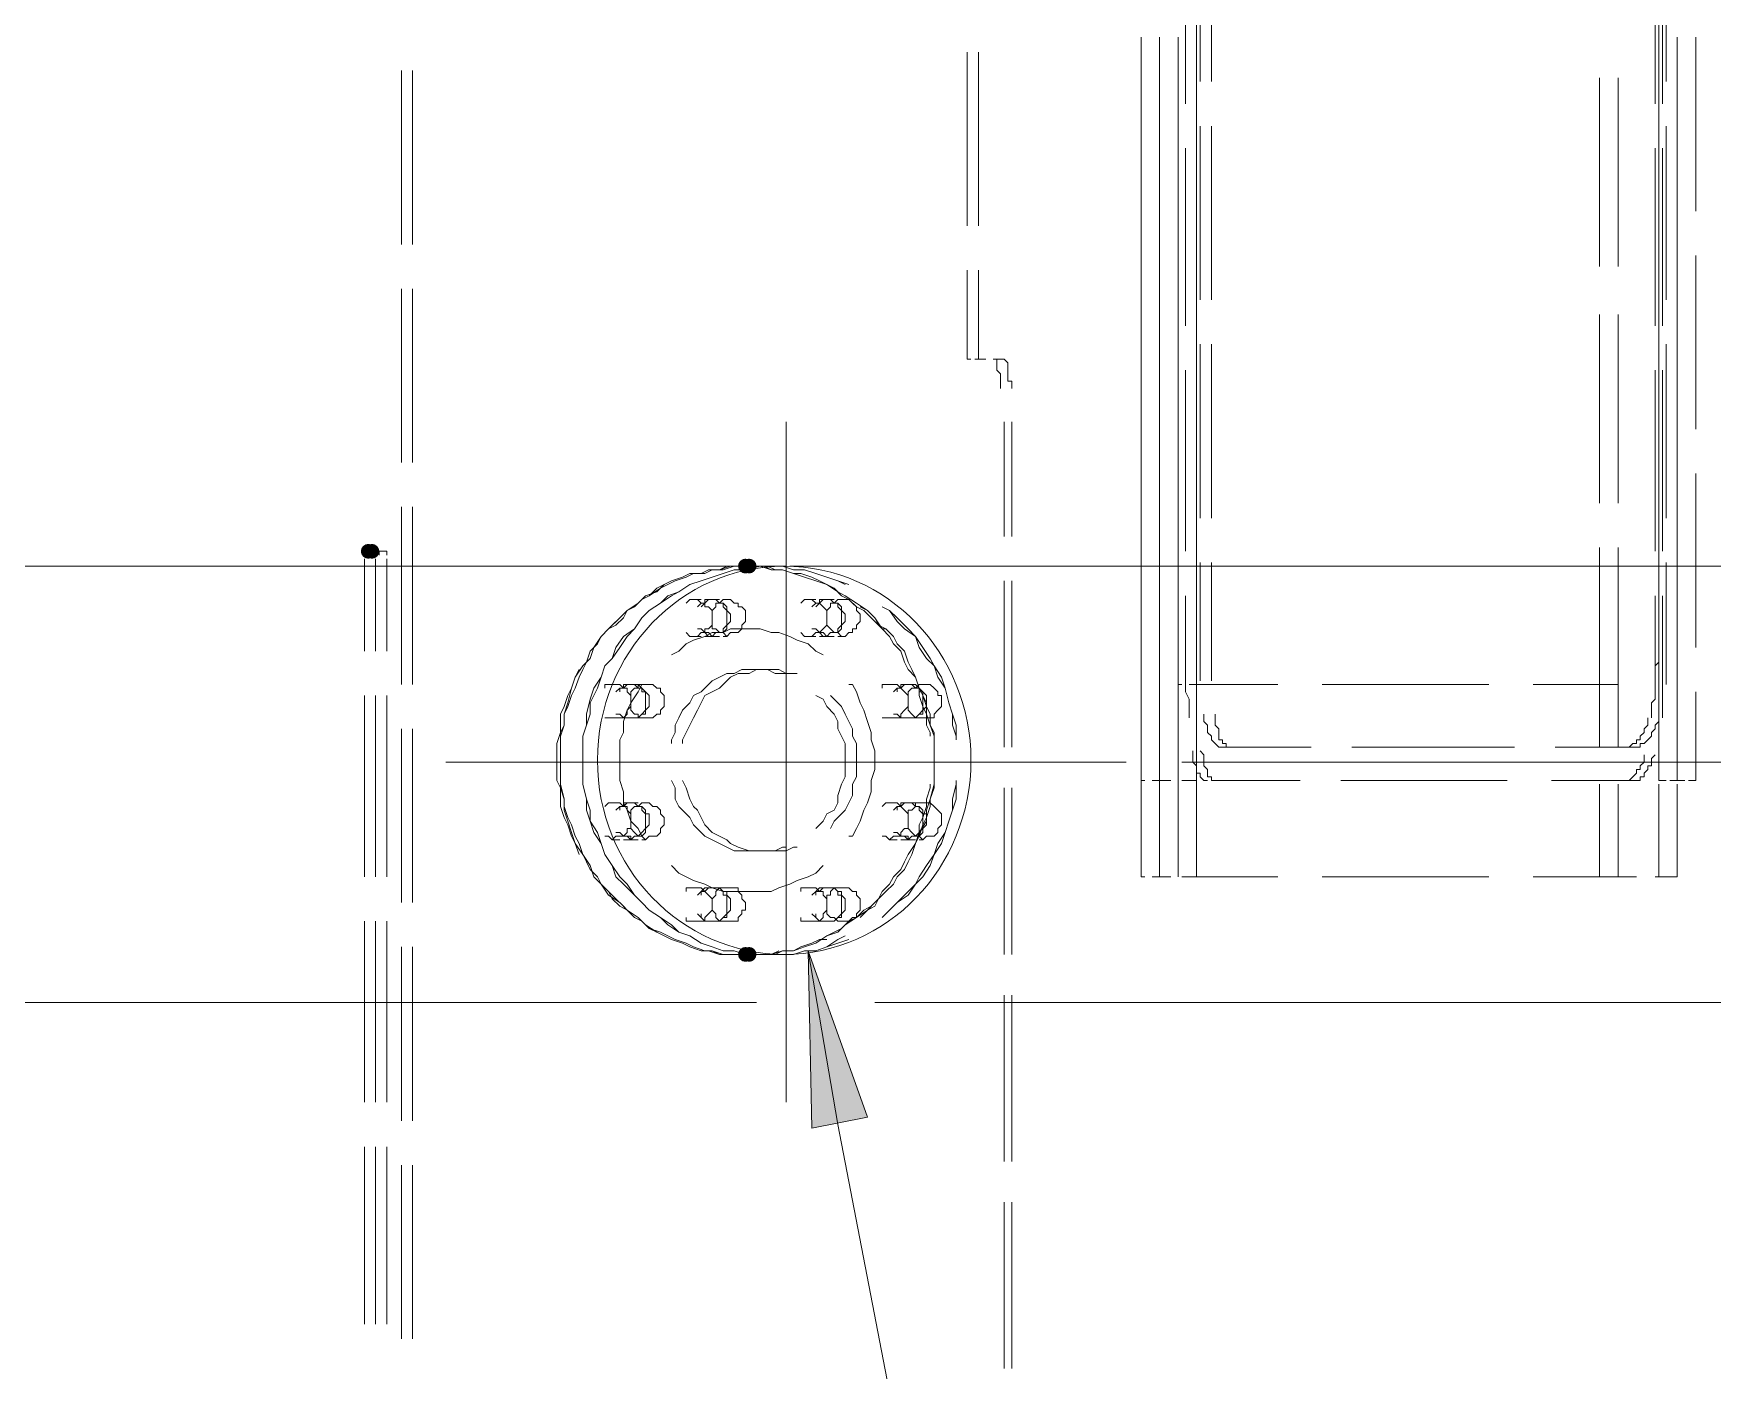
# Model space of a CAD drawing. Header units: millimetres. Extents: x 0 to 62767, y -13570 to 23963.
# Drawn here: x 6681 to 7546, y 5870 to 6558 of the extents above; entities that cross this region are included whole.
import ezdxf

# ---------------------------------------------------------------- set-up
doc = ezdxf.new("R2010")
doc.units = ezdxf.units.MM

msp = doc.modelspace()

# ---------------------------------------------------------------- hatches: boundary and pattern name
h = msp.add_hatch(color=7)
edge = h.paths.add_edge_path()
edge.add_arc((6853.333, 6291.428), 3.81, 0, 360)
h = msp.add_hatch(color=7)
edge = h.paths.add_edge_path()
edge.add_arc((6855.238, 6291.428), 3.81, 0, 360)
h = msp.add_hatch(color=7)
edge = h.paths.add_edge_path()
edge.add_arc((7047.619, 6283.81), 3.81, 0, 360)
h = msp.add_hatch(color=7)
edge = h.paths.add_edge_path()
edge.add_arc((7049.524, 6283.81), 3.81, 0, 360)
h = msp.add_hatch(color=7)
edge = h.paths.add_edge_path()
edge.add_arc((7047.619, 6083.809), 3.81, 0, 360)
h = msp.add_hatch(color=7)
edge = h.paths.add_edge_path()
edge.add_arc((7049.524, 6083.809), 3.81, 0, 360)
h = msp.add_hatch(color=7)
h.dxf.hatch_style = 2
h.paths.add_polyline_path([(7110.476, 6000), (7080, 6085.714), (7081.905, 5994.286)])

# ---------------------------------------------------------------- linework, layer by layer
at = {"color": 7, "lineweight": 0}
for points in [[(7281.905, 6624.762), (7281.905, 6533.333)], [(7287.619, 6533.333), (7287.619, 6624.762)], [(7518.095, 6533.333), (7518.095, 6624.762)], [(7521.905, 6624.762), (7521.905, 6533.333)], [(7274.285, 6521.905), (7274.285, 6615.238)], [(7280, 6521.905), (7280, 6615.238)], [(7516.191, 6615.238), (7516.191, 6521.905)], [(7520, 6521.905), (7520, 6615.238)], [(7251.429, 6466.666), (7251.429, 6556.19)], [(7260.952, 6466.666), (7260.952, 6556.19)], [(7270.476, 6556.19), (7270.476, 6466.666)], [(7280, 6466.666), (7280, 6556.19)], [(7518.095, 6466.666), (7518.095, 6556.19)], [(7527.619, 6556.19), (7527.619, 6466.666)], [(7527.619, 6466.666), (7527.619, 6556.19)], [(7537.143, 6466.666), (7537.143, 6556.19)], [(7161.905, 6459.048), (7161.905, 6548.572)], [(7167.619, 6459.048), (7167.619, 6548.572)], [(6870.476, 6449.523), (6870.476, 6539.048)], [(6876.19, 6449.523), (6876.19, 6539.048)], [(7251.429, 6438.095), (7251.429, 6535.238)], [(7260.952, 6535.238), (7260.952, 6438.095)], [(7270.476, 6438.095), (7270.476, 6535.238)], [(7280, 6438.095), (7280, 6535.238)], [(7487.619, 6438.095), (7487.619, 6535.238)], [(7497.143, 6535.238), (7497.143, 6438.095)], [(7518.095, 6438.095), (7518.095, 6535.238)], [(7527.619, 6438.095), (7527.619, 6535.238)], [(7281.905, 6510.476), (7281.905, 6420.953)], [(7287.619, 6420.953), (7287.619, 6510.476)], [(7518.095, 6420.953), (7518.095, 6510.476)], [(7521.905, 6510.476), (7521.905, 6420.953)], [(7274.285, 6407.619), (7274.285, 6499.047)], [(7280, 6407.619), (7280, 6499.047)], [(7516.191, 6499.047), (7516.191, 6407.619)], [(7520, 6407.619), (7520, 6499.047)], [(7251.429, 6354.285), (7251.429, 6443.809)], [(7260.952, 6354.285), (7260.952, 6443.809)], [(7270.476, 6443.809), (7270.476, 6354.285)], [(7280, 6354.285), (7280, 6443.809)], [(7518.095, 6354.285), (7518.095, 6443.809)], [(7527.619, 6443.809), (7527.619, 6354.285)], [(7527.619, 6354.285), (7527.619, 6443.809)], [(7537.143, 6354.285), (7537.143, 6443.809)], [(7161.905, 6390.476), (7161.905, 6436.19)], [(7167.619, 6390.476), (7167.619, 6436.19)], [(6870.476, 6337.143), (6870.476, 6426.667)], [(6876.19, 6337.143), (6876.19, 6426.667)], [(7251.429, 6316.19), (7251.429, 6413.333)], [(7260.952, 6413.333), (7260.952, 6316.19)], [(7270.476, 6316.19), (7270.476, 6413.333)], [(7280, 6316.19), (7280, 6413.333)], [(7487.619, 6316.19), (7487.619, 6413.333)], [(7497.143, 6413.333), (7497.143, 6316.19)], [(7518.095, 6316.19), (7518.095, 6413.333)], [(7527.619, 6316.19), (7527.619, 6413.333)], [(7281.905, 6398.095), (7281.905, 6308.571)], [(7287.619, 6308.571), (7287.619, 6398.095)], [(7518.095, 6308.571), (7518.095, 6398.095)], [(7521.905, 6398.095), (7521.905, 6308.571)], [(7161.905, 6390.476), (7163.809, 6390.476)], [(7165.714, 6390.476), (7167.619, 6390.476)], [(7167.619, 6390.476), (7171.429, 6390.476)], [(7175.238, 6390.476), (7180.952, 6390.476)], [(7179.047, 6375.238), (7179.047, 6377.143), (7179.047, 6379.048), (7179.047, 6380.952), (7179.047, 6382.857), (7177.143, 6384.762), (7177.143, 6386.666), (7177.143, 6388.571), (7177.143, 6390.476), (7175.238, 6390.476)], [(7184.762, 6375.238), (7184.762, 6377.143), (7184.762, 6379.048), (7182.857, 6379.048), (7182.857, 6380.952), (7182.857, 6382.857), (7182.857, 6384.762), (7182.857, 6386.666), (7182.857, 6388.571), (7180.952, 6390.476)], [(7274.285, 6291.428), (7274.285, 6384.762)], [(7280, 6291.428), (7280, 6384.762)], [(7516.191, 6384.762), (7516.191, 6291.428)], [(7520, 6291.428), (7520, 6384.762)], [(7068.571, 6007.619), (7068.571, 6182.857), (7068.571, 6358.095)], [(7180.952, 6340.952), (7180.952, 6342.857), (7180.952, 6346.667), (7180.952, 6348.571), (7180.952, 6350.476), (7180.952, 6354.285), (7180.952, 6356.19), (7180.952, 6358.095)], [(7184.762, 6340.952), (7184.762, 6342.857), (7184.762, 6346.667), (7184.762, 6348.571), (7184.762, 6350.476), (7184.762, 6354.285), (7184.762, 6356.19), (7184.762, 6358.095)], [(7180.952, 6299.048), (7180.952, 6340.952)], [(7184.762, 6340.952), (7184.762, 6299.048)], [(7251.429, 6241.905), (7251.429, 6331.429)], [(7260.952, 6241.905), (7260.952, 6331.429)], [(7270.476, 6331.429), (7270.476, 6241.905)], [(7280, 6241.905), (7280, 6331.429)], [(7518.095, 6241.905), (7518.095, 6331.429)], [(7527.619, 6331.429), (7527.619, 6241.905)], [(7527.619, 6241.905), (7527.619, 6331.429)], [(7537.143, 6241.905), (7537.143, 6331.429)], [(6870.476, 6222.857), (6870.476, 6314.286)], [(6876.19, 6222.857), (6876.19, 6314.286)], [(6851.429, 6289.524), (6853.333, 6291.428)], [(6851.429, 6285.714), (6851.429, 6287.619)], [(6855.238, 6291.428), (6855.238, 6289.524)], [(6855.238, 6291.428), (6857.143, 6291.428)], [(6857.143, 6285.714), (6857.143, 6287.619)], [(6857.143, 6285.714), (6857.143, 6287.619)], [(6859.047, 6291.428), (6859.047, 6289.524)], [(6859.047, 6291.428), (6860.952, 6291.428)], [(6862.857, 6289.524), (6862.857, 6291.428), (6860.952, 6291.428)], [(6862.857, 6285.714), (6862.857, 6287.619)], [(7251.429, 6196.19), (7251.429, 6293.333)], [(7260.952, 6293.333), (7260.952, 6196.19)], [(7270.476, 6196.19), (7270.476, 6293.333)], [(7280, 6196.19), (7280, 6293.333)], [(7487.619, 6196.19), (7487.619, 6293.333)], [(7497.143, 6293.333), (7497.143, 6196.19)], [(7518.095, 6196.19), (7518.095, 6293.333)], [(7527.619, 6196.19), (7527.619, 6293.333)], [(6274.285, 6283.81), (7064.762, 6283.81)], [(6851.429, 6240), (6851.429, 6285.714)], [(6857.143, 6285.714), (6857.143, 6240)], [(6857.143, 6285.714), (6857.143, 6240)], [(6862.857, 6240), (6862.857, 6285.714)], [(7049.524, 6083.809), (7043.81, 6083.809), (7040, 6083.809), (7034.285, 6083.809), (7030.476, 6085.714), (7026.667, 6085.714), (7020.952, 6087.619), (7017.143, 6089.524), (7011.429, 6091.429), (7007.619, 6093.333), (7003.809, 6095.238), (6998.095, 6097.143), (6994.286, 6100.952), (6990.476, 6102.857), (6986.666, 6106.667), (6984.762, 6108.571), (6980.952, 6112.381), (6977.143, 6116.19), (6973.333, 6120), (6971.428, 6123.81), (6967.619, 6127.619), (6965.714, 6131.428), (6963.81, 6135.238), (6961.905, 6140.952), (6960, 6144.762), (6958.095, 6150.476), (6956.19, 6154.286), (6954.285, 6160), (6954.285, 6163.809), (6952.381, 6169.524), (6952.381, 6173.333), (6952.381, 6179.047), (6952.381, 6182.857), (6952.381, 6188.571), (6952.381, 6192.381), (6952.381, 6198.095), (6954.285, 6201.905), (6954.285, 6207.619), (6956.19, 6211.428), (6958.095, 6217.143), (6960, 6220.952), (6961.905, 6226.666), (6963.81, 6230.476), (6965.714, 6234.286), (6967.619, 6240), (6971.428, 6243.809), (6973.333, 6247.619), (6977.143, 6251.429), (6980.952, 6253.333), (6984.762, 6257.143), (6986.666, 6260.952), (6990.476, 6262.857), (6994.286, 6266.667), (6998.095, 6268.571), (7003.809, 6272.381), (7007.619, 6274.285), (7011.429, 6276.19), (7017.143, 6278.095), (7020.952, 6280), (7026.667, 6280), (7030.476, 6281.905), (7034.285, 6281.905), (7040, 6283.81), (7043.81, 6283.81), (7049.524, 6283.81)], [(7060.952, 6083.809), (7053.333, 6083.809), (7047.619, 6083.809), (7041.905, 6085.714), (7036.19, 6085.714), (7030.476, 6087.619), (7024.762, 6089.524), (7019.047, 6093.333), (7013.333, 6095.238), (7007.619, 6099.047), (7003.809, 6102.857), (6998.095, 6106.667), (6994.286, 6110.476), (6990.476, 6114.285), (6984.762, 6120), (6980.952, 6123.81), (6979.048, 6129.524), (6975.238, 6135.238), (6973.333, 6140.952), (6969.524, 6146.666), (6967.619, 6152.381), (6965.714, 6158.095), (6965.714, 6163.809), (6963.81, 6171.429), (6963.81, 6177.143), (6963.81, 6182.857), (6963.81, 6190.476), (6963.81, 6196.19), (6965.714, 6201.905), (6965.714, 6207.619), (6967.619, 6215.238), (6969.524, 6220.952), (6973.333, 6226.666), (6975.238, 6232.381), (6979.048, 6236.19), (6980.952, 6241.905), (6984.762, 6247.619), (6990.476, 6251.429), (6994.286, 6257.143), (6998.095, 6260.952), (7003.809, 6264.762), (7007.619, 6268.571), (7013.333, 6270.476), (7019.047, 6274.285), (7024.762, 6276.19), (7030.476, 6278.095), (7036.19, 6280), (7041.905, 6281.905), (7047.619, 6281.905), (7053.333, 6283.81), (7060.952, 6283.81)], [(7060.952, 6283.81), (7055.238, 6283.81), (7047.619, 6281.905), (7041.905, 6281.905), (7036.19, 6280), (7030.476, 6278.095), (7024.762, 6276.19), (7019.047, 6274.285), (7013.333, 6270.476), (7009.524, 6268.571), (7003.809, 6264.762), (6998.095, 6260.952), (6994.286, 6257.143), (6990.476, 6251.429), (6986.666, 6247.619), (6982.857, 6241.905), (6979.048, 6236.19), (6975.238, 6232.381), (6973.333, 6226.666), (6971.428, 6220.952), (6967.619, 6213.333), (6967.619, 6207.619), (6965.714, 6201.905), (6963.81, 6196.19), (6963.81, 6190.476), (6963.81, 6182.857), (6963.81, 6177.143), (6963.81, 6171.429), (6965.714, 6163.809), (6967.619, 6158.095), (6967.619, 6152.381), (6971.428, 6146.666), (6973.333, 6140.952), (6975.238, 6135.238), (6979.048, 6129.524), (6982.857, 6123.81), (6986.666, 6120), (6990.476, 6114.285), (6994.286, 6110.476), (6998.095, 6106.667), (7003.809, 6102.857), (7009.524, 6099.047), (7013.333, 6095.238), (7019.047, 6093.333), (7024.762, 6089.524), (7030.476, 6087.619), (7036.19, 6085.714), (7041.905, 6085.714), (7047.619, 6083.809), (7055.238, 6083.809), (7060.952, 6083.809)], [(7064.762, 6281.905), (7060.952, 6281.905), (7057.143, 6283.81), (7051.428, 6283.81), (7047.619, 6283.81), (7043.81, 6283.81), (7038.095, 6283.81), (7034.285, 6281.905), (7028.571, 6281.905), (7024.762, 6280), (7019.047, 6280), (7015.238, 6278.095), (7009.524, 6276.19), (7005.714, 6274.285), (7001.905, 6272.381), (6998.095, 6268.571), (6994.286, 6266.667), (6990.476, 6262.857), (6986.666, 6260.952), (6982.857, 6257.143), (6979.048, 6253.333), (6977.143, 6251.429)], [(7120, 6251.429), (7118.095, 6251.429), (7114.285, 6257.143), (7110.476, 6260.952), (7104.762, 6264.762), (7099.047, 6268.571), (7095.238, 6270.476), (7089.524, 6274.285), (7083.809, 6276.19), (7078.095, 6278.095), (7072.381, 6280), (7066.666, 6281.905), (7060.952, 6281.905), (7055.238, 6283.81), (7047.619, 6283.81), (7041.905, 6283.81), (7036.19, 6281.905), (7030.476, 6281.905)], [(7049.524, 6283.81), (7047.619, 6283.81)], [(7049.524, 6283.81), (7053.333, 6283.81), (7059.048, 6283.81), (7062.857, 6281.905), (7066.666, 6281.905), (7072.381, 6280), (7076.19, 6280), (7081.905, 6278.095), (7085.714, 6276.19), (7089.524, 6274.285)], [(7059.048, 6283.81), (7049.524, 6283.81)], [(7060.952, 6283.81), (7066.666, 6283.81), (7072.381, 6281.905), (7078.095, 6281.905), (7083.809, 6280), (7089.524, 6278.095), (7095.238, 6276.19), (7099.047, 6274.285)], [(7100.952, 6274.285), (7095.238, 6276.19), (7089.524, 6278.095), (7083.809, 6280), (7078.095, 6281.905), (7072.381, 6281.905), (7066.666, 6283.81), (7060.952, 6283.81)], [(7060.952, 6283.81), (7068.571, 6283.81)], [(7070.476, 6283.81), (9887.619, 6283.81)], [(7281.905, 6285.714), (7281.905, 6241.905)], [(7287.619, 6241.905), (7287.619, 6285.714)], [(7518.095, 6241.905), (7518.095, 6285.714)], [(7521.905, 6285.714), (7521.905, 6241.905)], [(7005.714, 6274.285), (7001.905, 6270.476), (6996.19, 6268.571), (6992.381, 6264.762), (6986.666, 6260.952), (6982.857, 6257.143), (6977.143, 6251.429), (6973.333, 6247.619), (6969.524, 6241.905), (6967.619, 6236.19), (6963.81, 6232.381), (6960, 6226.666), (6958.095, 6220.952), (6956.19, 6213.333), (6954.285, 6207.619), (6954.285, 6201.905), (6952.381, 6196.19)], [(7142.857, 6196.19), (7142.857, 6198.095), (7140.952, 6201.905), (7140.952, 6207.619), (7139.048, 6211.428), (7137.143, 6217.143), (7137.143, 6220.952), (7135.238, 6226.666), (7131.428, 6230.476), (7129.524, 6234.286), (7127.619, 6240), (7123.81, 6243.809), (7121.905, 6247.619), (7118.095, 6251.429), (7116.19, 6253.333), (7112.381, 6257.143), (7108.571, 6260.952), (7104.762, 6262.857), (7100.952, 6266.667), (7097.143, 6268.571), (7093.333, 6272.381), (7089.524, 6274.285)], [(7180.952, 6190.476), (7180.952, 6276.19)], [(7184.762, 6276.19), (7184.762, 6190.476)], [(7030.476, 6259.047), (7030.476, 6260.952), (7028.571, 6262.857), (7026.667, 6262.857), (7026.667, 6264.762), (7024.762, 6264.762), (7022.857, 6266.667), (7020.952, 6266.667), (7019.047, 6266.667), (7017.143, 6264.762)], [(7020.952, 6266.667), (7024.762, 6266.667)], [(7022.857, 6262.857), (7024.762, 6264.762), (7026.667, 6264.762), (7026.667, 6266.667), (7028.571, 6266.667), (7030.476, 6266.667), (7032.381, 6266.667), (7034.285, 6264.762)], [(7034.285, 6264.762), (7032.381, 6266.667), (7030.476, 6266.667), (7028.571, 6266.667), (7026.667, 6264.762), (7024.762, 6262.857)], [(7026.667, 6266.667), (7030.476, 6266.667)], [(7030.476, 6266.667), (7034.285, 6266.667)], [(7034.285, 6264.762), (7036.19, 6264.762), (7036.19, 6262.857), (7038.095, 6260.952), (7038.095, 6259.047), (7038.095, 6257.143), (7038.095, 6255.238), (7038.095, 6253.333), (7036.19, 6251.429), (7036.19, 6249.524), (7034.285, 6249.524)], [(7034.285, 6249.524), (7036.19, 6249.524), (7038.095, 6251.429), (7038.095, 6253.333), (7040, 6255.238), (7040, 6257.143), (7040, 6259.047), (7038.095, 6260.952), (7038.095, 6262.857), (7036.19, 6264.762), (7034.285, 6264.762)], [(7036.19, 6266.667), (7038.095, 6266.667)], [(7089.524, 6259.047), (7089.524, 6260.952), (7087.619, 6262.857), (7085.714, 6264.762), (7083.809, 6264.762), (7081.905, 6266.667), (7080, 6266.667), (7078.095, 6266.667), (7076.19, 6264.762)], [(7080, 6266.667), (7083.809, 6266.667)], [(7081.905, 6262.857), (7083.809, 6264.762), (7085.714, 6264.762), (7085.714, 6266.667), (7087.619, 6266.667), (7089.524, 6266.667), (7091.429, 6266.667), (7093.333, 6264.762)], [(7093.333, 6264.762), (7091.429, 6266.667), (7089.524, 6266.667), (7087.619, 6266.667), (7085.714, 6264.762), (7083.809, 6262.857)], [(7085.714, 6266.667), (7089.524, 6266.667)], [(7089.524, 6266.667), (7093.333, 6266.667)], [(7093.333, 6264.762), (7095.238, 6264.762), (7095.238, 6262.857), (7097.143, 6260.952), (7097.143, 6259.047), (7097.143, 6257.143), (7097.143, 6255.238), (7097.143, 6253.333), (7095.238, 6251.429), (7095.238, 6249.524), (7093.333, 6249.524)], [(7093.333, 6249.524), (7095.238, 6249.524), (7097.143, 6251.429), (7097.143, 6253.333), (7099.047, 6255.238), (7099.047, 6257.143), (7099.047, 6259.047), (7097.143, 6260.952), (7097.143, 6262.857), (7095.238, 6264.762), (7093.333, 6264.762)], [(7095.238, 6266.667), (7097.143, 6266.667)], [(7144.762, 6194.285), (7144.762, 6198.095), (7142.857, 6201.905), (7142.857, 6207.619), (7140.952, 6211.428), (7139.048, 6217.143), (7137.143, 6220.952), (7135.238, 6226.666), (7133.333, 6230.476), (7131.428, 6234.286), (7129.524, 6240), (7125.714, 6243.809), (7123.81, 6247.619), (7120, 6251.429), (7116.19, 6253.333), (7114.285, 6257.143), (7110.476, 6260.952), (7106.667, 6262.857)], [(7118.095, 6262.857), (7121.905, 6260.952), (7125.714, 6255.238), (7129.524, 6251.429), (7135.238, 6247.619), (7137.143, 6241.905), (7140.952, 6236.19), (7144.762, 6232.381), (7146.666, 6226.666), (7150.476, 6220.952), (7152.381, 6213.333), (7154.286, 6207.619), (7154.286, 6201.905), (7156.19, 6196.19), (7156.19, 6194.285)], [(7156.19, 6194.285), (7156.19, 6196.19), (7156.19, 6201.905), (7154.286, 6207.619), (7152.381, 6213.333), (7150.476, 6220.952), (7148.571, 6226.666), (7144.762, 6232.381), (7142.857, 6236.19), (7139.048, 6241.905), (7135.238, 6247.619), (7131.428, 6251.429), (7125.714, 6257.143), (7121.905, 6260.952), (7118.095, 6262.857)], [(7274.285, 6222.857), (7274.285, 6268.571)], [(7280, 6222.857), (7280, 6268.571)], [(7516.191, 6268.571), (7516.191, 6222.857)], [(7520, 6222.857), (7520, 6268.571)], [(7030.476, 6255.238), (7030.476, 6253.333), (7028.571, 6251.429), (7026.667, 6251.429), (7026.667, 6249.524), (7024.762, 6249.524), (7022.857, 6247.619), (7020.952, 6247.619), (7019.047, 6247.619), (7017.143, 6249.524)], [(7030.476, 6255.238), (7030.476, 6257.143), (7030.476, 6259.047)], [(7089.524, 6255.238), (7089.524, 6253.333), (7087.619, 6251.429), (7085.714, 6249.524), (7083.809, 6249.524), (7081.905, 6247.619), (7080, 6247.619), (7078.095, 6247.619), (7076.19, 6249.524)], [(7089.524, 6255.238), (7089.524, 6257.143), (7089.524, 6259.047)], [(7009.524, 6238.095), (7013.333, 6240), (7017.143, 6243.809), (7020.952, 6245.714), (7026.667, 6247.619), (7030.476, 6249.524), (7036.19, 6249.524), (7040, 6251.429), (7045.714, 6251.429), (7051.428, 6251.429), (7055.238, 6251.429), (7060.952, 6249.524), (7064.762, 6249.524), (7070.476, 6247.619), (7074.286, 6245.714), (7080, 6243.809), (7083.809, 6240), (7087.619, 6238.095)], [(7020.952, 6247.619), (7024.762, 6247.619)], [(7034.285, 6249.524), (7032.381, 6249.524), (7030.476, 6247.619), (7028.571, 6247.619), (7026.667, 6249.524), (7024.762, 6251.429), (7022.857, 6251.429)], [(7034.285, 6249.524), (7032.381, 6249.524), (7030.476, 6247.619), (7028.571, 6249.524), (7026.667, 6249.524), (7024.762, 6251.429)], [(7026.667, 6247.619), (7030.476, 6247.619)], [(7030.476, 6247.619), (7034.285, 6247.619)], [(7036.19, 6247.619), (7038.095, 6247.619)], [(7080, 6247.619), (7083.809, 6247.619)], [(7093.333, 6249.524), (7091.429, 6249.524), (7089.524, 6247.619), (7087.619, 6247.619), (7085.714, 6249.524), (7083.809, 6251.429), (7081.905, 6251.429)], [(7093.333, 6249.524), (7091.429, 6249.524), (7089.524, 6247.619), (7087.619, 6249.524), (7085.714, 6249.524), (7083.809, 6251.429)], [(7085.714, 6247.619), (7089.524, 6247.619)], [(7089.524, 6247.619), (7093.333, 6247.619)], [(7095.238, 6247.619), (7097.143, 6247.619)], [(7281.905, 6241.905), (7281.905, 6238.095), (7281.905, 6236.19), (7281.905, 6234.286), (7281.905, 6232.381), (7281.905, 6228.571), (7281.905, 6226.666), (7281.905, 6224.762)], [(7287.619, 6241.905), (7287.619, 6238.095), (7287.619, 6236.19), (7287.619, 6234.286), (7287.619, 6232.381), (7287.619, 6228.571), (7287.619, 6226.666), (7287.619, 6224.762)], [(7518.095, 6241.905), (7518.095, 6238.095), (7518.095, 6236.19), (7518.095, 6234.286), (7516.191, 6232.381), (7516.191, 6228.571), (7516.191, 6226.666), (7516.191, 6224.762), (7516.191, 6222.857)], [(7521.905, 6222.857), (7521.905, 6224.762), (7521.905, 6226.666), (7521.905, 6228.571), (7521.905, 6232.381), (7521.905, 6234.286), (7521.905, 6236.19), (7521.905, 6238.095), (7521.905, 6241.905)], [(6950.476, 6182.857), (6950.476, 6188.571), (6950.476, 6192.381), (6952.381, 6198.095), (6952.381, 6201.905), (6952.381, 6207.619), (6954.285, 6211.428), (6956.19, 6217.143), (6958.095, 6220.952), (6960, 6226.666), (6961.905, 6230.476)], [(7009.524, 6192.381), (7009.524, 6194.285), (7011.429, 6198.095), (7011.429, 6201.905), (7013.333, 6205.714), (7015.238, 6209.524), (7019.047, 6213.333), (7020.952, 6217.143), (7024.762, 6219.048), (7026.667, 6220.952), (7030.476, 6224.762), (7034.285, 6226.666), (7038.095, 6228.571), (7041.905, 6228.571), (7045.714, 6230.476), (7051.428, 6230.476), (7055.238, 6230.476), (7059.048, 6230.476), (7062.857, 6228.571), (7066.666, 6228.571), (7068.571, 6228.571)], [(7015.238, 6192.381), (7015.238, 6194.285), (7017.143, 6198.095), (7019.047, 6201.905), (7020.952, 6205.714), (7022.857, 6209.524), (7024.762, 6213.333), (7026.667, 6217.143), (7030.476, 6219.048), (7034.285, 6220.952), (7038.095, 6224.762), (7040, 6226.666), (7043.81, 6228.571), (7049.524, 6228.571), (7053.333, 6230.476), (7057.143, 6230.476), (7060.952, 6230.476), (7064.762, 6230.476), (7068.571, 6228.571), (7072.381, 6228.571), (7074.286, 6228.571)], [(7055.238, 6230.476), (7053.333, 6230.476)], [(7059.048, 6230.476), (7057.143, 6230.476)], [(7133.333, 6230.476), (7135.238, 6226.666), (7137.143, 6220.952), (7140.952, 6213.333), (7140.952, 6207.619), (7142.857, 6201.905), (7144.762, 6196.19), (7144.762, 6190.476), (7144.762, 6182.857)], [(6988.571, 6215.238), (6988.571, 6217.143), (6986.666, 6219.048), (6986.666, 6220.952), (6984.762, 6220.952), (6982.857, 6222.857), (6980.952, 6222.857), (6979.048, 6222.857), (6977.143, 6222.857), (6975.238, 6222.857), (6975.238, 6220.952)], [(6979.048, 6222.857), (6982.857, 6222.857)], [(6980.952, 6219.048), (6982.857, 6220.952), (6984.762, 6220.952), (6984.762, 6222.857), (6986.666, 6222.857), (6988.571, 6222.857), (6990.476, 6222.857), (6992.381, 6220.952)], [(6994.286, 6222.857), (6992.381, 6219.048), (6988.571, 6213.333), (6986.666, 6209.524), (6984.762, 6203.81), (6984.762, 6198.095), (6982.857, 6194.285), (6982.857, 6188.571), (6982.857, 6182.857), (6982.857, 6179.047), (6982.857, 6173.333), (6984.762, 6167.619), (6984.762, 6161.905), (6986.666, 6158.095), (6988.571, 6152.381), (6992.381, 6148.571), (6994.286, 6144.762)], [(6992.381, 6222.857), (6990.476, 6222.857), (6988.571, 6222.857), (6986.666, 6222.857), (6984.762, 6220.952), (6982.857, 6220.952), (6982.857, 6219.048)], [(6984.762, 6222.857), (6988.571, 6222.857)], [(6988.571, 6222.857), (6992.381, 6222.857)], [(6992.381, 6205.714), (6994.286, 6207.619), (6996.19, 6207.619), (6996.19, 6209.524), (6998.095, 6211.428), (6998.095, 6213.333), (6998.095, 6215.238), (6998.095, 6217.143), (6996.19, 6219.048), (6994.286, 6220.952), (6992.381, 6222.857)], [(6992.381, 6220.952), (6994.286, 6220.952), (6994.286, 6219.048), (6996.19, 6219.048), (6996.19, 6217.143), (6996.19, 6215.238), (6996.19, 6213.333), (6996.19, 6211.428), (6996.19, 6209.524), (6994.286, 6207.619), (6992.381, 6205.714)], [(6994.286, 6222.857), (6996.19, 6222.857)], [(7100.952, 6222.857), (7102.857, 6222.857), (7104.762, 6219.048), (7106.667, 6213.333), (7108.571, 6209.524), (7110.476, 6203.81), (7112.381, 6198.095), (7112.381, 6194.285), (7114.285, 6188.571), (7114.285, 6182.857)], [(7131.428, 6215.238), (7131.428, 6217.143), (7129.524, 6219.048), (7127.619, 6220.952), (7125.714, 6222.857), (7123.81, 6222.857), (7121.905, 6222.857), (7120, 6222.857), (7118.095, 6222.857), (7118.095, 6220.952)], [(7121.905, 6222.857), (7125.714, 6222.857)], [(7123.81, 6219.048), (7125.714, 6220.952), (7127.619, 6220.952), (7127.619, 6222.857), (7129.524, 6222.857), (7131.428, 6222.857), (7133.333, 6222.857), (7135.238, 6220.952)], [(7135.238, 6222.857), (7133.333, 6222.857), (7131.428, 6222.857), (7129.524, 6222.857), (7127.619, 6220.952), (7125.714, 6220.952), (7125.714, 6219.048)], [(7127.619, 6222.857), (7131.428, 6222.857)], [(7131.428, 6222.857), (7135.238, 6222.857)], [(7135.238, 6205.714), (7137.143, 6207.619), (7139.048, 6207.619), (7139.048, 6209.524), (7140.952, 6211.428), (7140.952, 6213.333), (7140.952, 6215.238), (7140.952, 6217.143), (7139.048, 6219.048), (7137.143, 6220.952), (7135.238, 6222.857)], [(7135.238, 6220.952), (7137.143, 6220.952), (7137.143, 6219.048), (7139.048, 6219.048), (7139.048, 6217.143), (7139.048, 6215.238), (7139.048, 6213.333), (7139.048, 6211.428), (7139.048, 6209.524), (7137.143, 6207.619), (7135.238, 6205.714)], [(7137.143, 6222.857), (7139.048, 6222.857)], [(7251.429, 6173.333), (7251.429, 6219.048)], [(7260.952, 6173.333), (7260.952, 6219.048)], [(7270.476, 6222.857), (7270.476, 6190.476)], [(7270.476, 6222.857), (7272.381, 6222.857)], [(7270.476, 6219.048), (7270.476, 6173.333)], [(7274.285, 6222.857), (7274.285, 6220.952), (7274.285, 6219.048), (7276.19, 6215.238), (7276.19, 6213.333), (7276.19, 6211.428), (7276.19, 6209.524), (7276.19, 6205.714)], [(7276.19, 6222.857), (7280, 6222.857)], [(7280, 6222.857), (7280, 6220.952), (7280, 6219.048), (7280, 6215.238), (7280, 6213.333), (7280, 6211.428), (7280, 6209.524), (7280, 6205.714)], [(7280, 6222.857), (7321.904, 6222.857)], [(7280, 6190.476), (7280, 6222.857)], [(7280, 6173.333), (7280, 6219.048)], [(7344.762, 6222.857), (7430.476, 6222.857)], [(7453.334, 6222.857), (7497.143, 6222.857)], [(7487.619, 6190.476), (7487.619, 6222.857)], [(7497.143, 6190.476), (7497.143, 6222.857)], [(7516.191, 6222.857), (7516.191, 6220.952), (7516.191, 6219.048), (7516.191, 6215.238), (7514.285, 6213.333), (7514.285, 6211.428), (7514.285, 6209.524), (7514.285, 6205.714)], [(7518.095, 6173.333), (7518.095, 6219.048)], [(7520, 6222.857), (7520, 6220.952), (7520, 6219.048), (7520, 6215.238), (7520, 6213.333), (7520, 6211.428), (7520, 6209.524), (7520, 6205.714)], [(7527.619, 6219.048), (7527.619, 6173.333)], [(7527.619, 6173.333), (7527.619, 6219.048)], [(7537.143, 6173.333), (7537.143, 6219.048)], [(6851.429, 6123.81), (6851.429, 6217.143)], [(6857.143, 6217.143), (6857.143, 6123.81)], [(6857.143, 6217.143), (6857.143, 6123.81)], [(6862.857, 6123.81), (6862.857, 6217.143)], [(6988.571, 6211.428), (6986.666, 6209.524), (6986.666, 6207.619), (6984.762, 6205.714), (6982.857, 6205.714), (6980.952, 6205.714), (6979.048, 6205.714), (6977.143, 6205.714), (6975.238, 6205.714)], [(6988.571, 6211.428), (6988.571, 6213.333), (6988.571, 6215.238)], [(7099.047, 6182.857), (7099.047, 6188.571), (7099.047, 6192.381), (7097.143, 6196.19), (7095.238, 6200), (7095.238, 6203.81), (7093.333, 6207.619), (7089.524, 6211.428), (7087.619, 6215.238), (7083.809, 6217.143)], [(7104.762, 6182.857), (7104.762, 6188.571), (7104.762, 6192.381), (7102.857, 6196.19), (7102.857, 6200), (7100.952, 6203.81), (7099.047, 6207.619), (7097.143, 6211.428), (7093.333, 6215.238), (7091.429, 6217.143)], [(7131.428, 6211.428), (7129.524, 6209.524), (7127.619, 6207.619), (7127.619, 6205.714), (7125.714, 6205.714), (7123.81, 6205.714), (7121.905, 6205.714), (7120, 6205.714), (7118.095, 6205.714)], [(7131.428, 6211.428), (7131.428, 6213.333), (7131.428, 6215.238)], [(6979.048, 6205.714), (6982.857, 6205.714)], [(6992.381, 6205.714), (6990.476, 6205.714), (6988.571, 6205.714), (6986.666, 6205.714), (6984.762, 6205.714), (6982.857, 6207.619), (6980.952, 6207.619)], [(6992.381, 6205.714), (6990.476, 6205.714), (6988.571, 6205.714), (6986.666, 6205.714), (6984.762, 6205.714), (6982.857, 6207.619)], [(6984.762, 6205.714), (6988.571, 6205.714)], [(6988.571, 6205.714), (6992.381, 6205.714)], [(6994.286, 6205.714), (6996.19, 6205.714)], [(7121.905, 6205.714), (7125.714, 6205.714)], [(7135.238, 6205.714), (7133.333, 6205.714), (7131.428, 6205.714), (7129.524, 6205.714), (7127.619, 6205.714), (7125.714, 6207.619), (7123.81, 6207.619)], [(7135.238, 6205.714), (7133.333, 6205.714), (7131.428, 6205.714), (7129.524, 6205.714), (7127.619, 6205.714), (7125.714, 6207.619)], [(7127.619, 6205.714), (7131.428, 6205.714)], [(7131.428, 6205.714), (7135.238, 6205.714)], [(7137.143, 6205.714), (7139.048, 6205.714)], [(7283.81, 6207.619), (7283.81, 6205.714), (7283.81, 6203.81), (7285.714, 6201.905), (7285.714, 6200), (7285.714, 6198.095), (7287.619, 6196.19), (7287.619, 6194.285), (7289.524, 6192.381), (7291.428, 6190.476)], [(7289.524, 6207.619), (7289.524, 6205.714), (7289.524, 6203.81), (7289.524, 6201.905), (7291.428, 6200), (7291.428, 6198.095), (7291.428, 6196.19), (7291.428, 6194.285), (7293.333, 6194.285), (7293.333, 6192.381), (7295.238, 6192.381), (7295.238, 6190.476)], [(7512.381, 6205.714), (7512.381, 6203.81), (7512.381, 6201.905), (7510.476, 6200), (7510.476, 6198.095), (7508.571, 6196.19), (7508.571, 6194.285), (7506.667, 6194.285), (7506.667, 6192.381), (7504.762, 6192.381), (7502.857, 6190.476)], [(7518.095, 6205.714), (7518.095, 6203.81), (7516.191, 6201.905), (7516.191, 6200), (7514.285, 6198.095), (7514.285, 6196.19), (7512.381, 6194.285), (7510.476, 6192.381), (7508.571, 6192.381), (7508.571, 6190.476)], [(6870.476, 6110.476), (6870.476, 6200)], [(6876.19, 6110.476), (6876.19, 6200)], [(7283.81, 6173.333), (7281.905, 6175.238), (7281.905, 6177.143), (7280, 6177.143), (7280, 6179.047), (7280, 6180.952), (7278.095, 6182.857), (7278.095, 6184.762), (7278.095, 6186.667), (7278.095, 6188.571)], [(7281.905, 6188.571), (7283.81, 6186.667), (7283.81, 6184.762), (7283.81, 6182.857), (7283.81, 6180.952), (7285.714, 6179.047), (7285.714, 6177.143), (7285.714, 6175.238), (7287.619, 6175.238), (7287.619, 6173.333), (7289.524, 6173.333)], [(7295.238, 6190.476), (7293.333, 6190.476), (7291.428, 6190.476)], [(7295.238, 6190.476), (7339.047, 6190.476)], [(7360, 6190.476), (7443.809, 6190.476)], [(7464.762, 6190.476), (7508.571, 6190.476)], [(7510.476, 6186.667), (7510.476, 6184.762), (7510.476, 6182.857), (7508.571, 6180.952), (7508.571, 6179.047), (7506.667, 6179.047), (7506.667, 6177.143), (7504.762, 6175.238), (7502.857, 6173.333), (7500.953, 6173.333)], [(7506.667, 6173.333), (7508.571, 6173.333), (7508.571, 6175.238), (7510.476, 6175.238), (7510.476, 6177.143), (7512.381, 6179.047), (7512.381, 6180.952), (7514.285, 6180.952), (7514.285, 6182.857), (7514.285, 6184.762), (7516.191, 6186.667)], [(6893.333, 6182.857), (7068.571, 6182.857), (7243.809, 6182.857)], [(6950.476, 6182.857), (6950.476, 6179.047), (6950.476, 6173.333), (6952.381, 6169.524), (6952.381, 6163.809), (6952.381, 6160), (6954.285, 6154.286), (6956.19, 6150.476), (6958.095, 6144.762), (6960, 6140.952), (6961.905, 6135.238)], [(7099.047, 6182.857), (7099.047, 6179.047), (7099.047, 6175.238), (7097.143, 6171.429), (7095.238, 6165.714), (7095.238, 6161.905), (7093.333, 6158.095), (7089.524, 6156.19), (7087.619, 6152.381), (7083.809, 6148.571)], [(7104.762, 6182.857), (7104.762, 6179.047), (7104.762, 6175.238), (7102.857, 6171.429), (7102.857, 6165.714), (7100.952, 6161.905), (7099.047, 6158.095), (7097.143, 6156.19), (7093.333, 6152.381), (7091.429, 6148.571)], [(7114.285, 6182.857), (7114.285, 6179.047), (7112.381, 6173.333), (7112.381, 6167.619), (7110.476, 6161.905), (7108.571, 6158.095), (7106.667, 6152.381), (7104.762, 6148.571), (7102.857, 6144.762), (7100.952, 6144.762)], [(7144.762, 6182.857), (7144.762, 6177.143), (7144.762, 6171.429), (7142.857, 6163.809), (7140.952, 6158.095), (7140.952, 6152.381), (7137.143, 6146.666), (7135.238, 6140.952), (7133.333, 6135.238)], [(7272.381, 6182.857), (9518.095, 6182.857)], [(7005.714, 6093.333), (7001.905, 6095.238), (6996.19, 6099.047), (6992.381, 6102.857), (6986.666, 6106.667), (6982.857, 6110.476), (6977.143, 6114.285), (6973.333, 6120), (6969.524, 6123.81), (6967.619, 6129.524), (6963.81, 6135.238), (6960, 6140.952), (6958.095, 6146.666), (6956.19, 6152.381), (6954.285, 6158.095), (6954.285, 6163.809), (6952.381, 6171.429)], [(7068.571, 6139.048), (7066.666, 6139.048), (7062.857, 6137.143), (7059.048, 6137.143), (7055.238, 6137.143), (7051.428, 6137.143), (7045.714, 6137.143), (7041.905, 6137.143), (7038.095, 6139.048), (7034.285, 6140.952), (7030.476, 6142.857), (7026.667, 6144.762), (7024.762, 6146.666), (7020.952, 6150.476), (7019.047, 6154.286), (7015.238, 6158.095), (7013.333, 6160), (7011.429, 6163.809), (7011.429, 6169.524), (7009.524, 6173.333)], [(7074.286, 6139.048), (7072.381, 6139.048), (7068.571, 6137.143), (7064.762, 6137.143), (7060.952, 6137.143), (7057.143, 6137.143), (7053.333, 6137.143), (7049.524, 6137.143), (7043.81, 6139.048), (7040, 6140.952), (7038.095, 6142.857), (7034.285, 6144.762), (7030.476, 6146.666), (7026.667, 6150.476), (7024.762, 6154.286), (7022.857, 6158.095), (7020.952, 6160), (7019.047, 6163.809), (7017.143, 6169.524), (7015.238, 6173.333)], [(7089.524, 6093.333), (7093.333, 6095.238), (7097.143, 6097.143), (7100.952, 6100.952), (7104.762, 6102.857), (7108.571, 6106.667), (7112.381, 6108.571), (7116.19, 6112.381), (7118.095, 6116.19), (7121.905, 6120), (7123.81, 6123.81), (7127.619, 6127.619), (7129.524, 6131.428), (7131.428, 6135.238), (7135.238, 6140.952), (7137.143, 6144.762), (7137.143, 6150.476), (7139.048, 6154.286), (7140.952, 6160), (7140.952, 6163.809), (7142.857, 6169.524), (7142.857, 6171.429)], [(7144.762, 6173.333), (7144.762, 6169.524), (7142.857, 6163.809), (7142.857, 6160), (7140.952, 6154.286), (7139.048, 6150.476), (7137.143, 6144.762), (7135.238, 6140.952), (7133.333, 6135.238), (7131.428, 6131.428), (7129.524, 6127.619), (7125.714, 6123.81), (7123.81, 6120), (7120, 6116.19), (7116.19, 6112.381), (7114.285, 6108.571), (7110.476, 6106.667), (7106.667, 6102.857)], [(7156.19, 6173.333), (7156.19, 6171.429), (7154.286, 6163.809), (7154.286, 6158.095), (7152.381, 6152.381), (7150.476, 6146.666), (7146.666, 6140.952), (7144.762, 6135.238), (7140.952, 6129.524), (7137.143, 6123.81), (7135.238, 6120), (7129.524, 6114.285), (7125.714, 6110.476), (7121.905, 6106.667), (7118.095, 6102.857)], [(7118.095, 6102.857), (7121.905, 6106.667), (7125.714, 6110.476), (7131.428, 6114.285), (7135.238, 6120), (7139.048, 6123.81), (7142.857, 6129.524), (7144.762, 6135.238), (7148.571, 6140.952), (7150.476, 6146.666), (7152.381, 6152.381), (7154.286, 6158.095), (7156.19, 6163.809), (7156.19, 6171.429), (7156.19, 6173.333)], [(7180.952, 6083.809), (7180.952, 6169.524)], [(7184.762, 6169.524), (7184.762, 6083.809)], [(7253.333, 6173.333), (7251.429, 6173.333)], [(7251.429, 6173.333), (7253.333, 6173.333)], [(7251.429, 6173.333), (7251.429, 6156.19)], [(7251.429, 6123.81), (7251.429, 6171.429)], [(7260.952, 6173.333), (7257.143, 6173.333)], [(7257.143, 6173.333), (7260.952, 6173.333)], [(7260.952, 6173.333), (7266.667, 6173.333)], [(7260.952, 6173.333), (7260.952, 6156.19)], [(7260.952, 6173.333), (7266.667, 6173.333)], [(7260.952, 6171.429), (7260.952, 6123.81)], [(7270.476, 6173.333), (7270.476, 6156.19)], [(7270.476, 6123.81), (7270.476, 6171.429)], [(7272.381, 6173.333), (7280, 6173.333)], [(7272.381, 6173.333), (7280, 6173.333)], [(7280, 6173.333), (7280, 6156.19)], [(7280, 6123.81), (7280, 6171.429)], [(7283.81, 6173.333), (7285.714, 6173.333)], [(7287.619, 6173.333), (7289.524, 6173.333)], [(7289.524, 6173.333), (7333.333, 6173.333)], [(7354.285, 6173.333), (7440, 6173.333)], [(7462.857, 6173.333), (7506.667, 6173.333)], [(7487.619, 6123.81), (7487.619, 6171.429)], [(7497.143, 6171.429), (7497.143, 6123.81)], [(7521.905, 6173.333), (7518.095, 6173.333)], [(7518.095, 6123.81), (7518.095, 6171.429)], [(7527.619, 6173.333), (7523.809, 6173.333)], [(7527.619, 6173.333), (7531.428, 6173.333)], [(7527.619, 6123.81), (7527.619, 6171.429)], [(7533.333, 6173.333), (7537.143, 6173.333)], [(6988.571, 6154.286), (6988.571, 6156.19), (6986.666, 6158.095), (6986.666, 6160), (6984.762, 6160), (6982.857, 6161.905), (6980.952, 6161.905), (6979.048, 6161.905), (6977.143, 6161.905), (6975.238, 6160)], [(6979.048, 6161.905), (6982.857, 6161.905)], [(6980.952, 6158.095), (6982.857, 6160), (6984.762, 6160), (6984.762, 6161.905), (6986.666, 6161.905), (6988.571, 6161.905), (6990.476, 6161.905), (6992.381, 6160)], [(6992.381, 6160), (6990.476, 6161.905), (6988.571, 6161.905), (6986.666, 6161.905), (6984.762, 6160), (6982.857, 6160), (6982.857, 6158.095)], [(6984.762, 6161.905), (6988.571, 6161.905)], [(6988.571, 6161.905), (6992.381, 6161.905)], [(6992.381, 6160), (6994.286, 6160), (6994.286, 6158.095), (6996.19, 6156.19), (6996.19, 6154.286), (6996.19, 6152.381), (6996.19, 6150.476), (6996.19, 6148.571), (6994.286, 6146.666), (6992.381, 6144.762)], [(6992.381, 6144.762), (6994.286, 6144.762), (6996.19, 6146.666), (6996.19, 6148.571), (6998.095, 6150.476), (6998.095, 6152.381), (6998.095, 6154.286), (6998.095, 6156.19), (6996.19, 6156.19), (6996.19, 6158.095), (6994.286, 6160), (6992.381, 6160)], [(6994.286, 6161.905), (6996.19, 6161.905)], [(7131.428, 6154.286), (7131.428, 6156.19), (7129.524, 6158.095), (7127.619, 6160), (7125.714, 6161.905), (7123.81, 6161.905), (7121.905, 6161.905), (7120, 6161.905), (7118.095, 6160)], [(7121.905, 6161.905), (7125.714, 6161.905)], [(7123.81, 6158.095), (7125.714, 6160), (7127.619, 6160), (7127.619, 6161.905), (7129.524, 6161.905), (7131.428, 6161.905), (7133.333, 6161.905), (7135.238, 6160)], [(7135.238, 6160), (7133.333, 6161.905), (7131.428, 6161.905), (7129.524, 6161.905), (7127.619, 6160), (7125.714, 6160), (7125.714, 6158.095)], [(7127.619, 6161.905), (7131.428, 6161.905)], [(7131.428, 6161.905), (7135.238, 6161.905)], [(7135.238, 6160), (7137.143, 6160), (7137.143, 6158.095), (7139.048, 6156.19), (7139.048, 6154.286), (7139.048, 6152.381), (7139.048, 6150.476), (7139.048, 6148.571), (7137.143, 6146.666), (7135.238, 6144.762)], [(7135.238, 6144.762), (7137.143, 6144.762), (7139.048, 6146.666), (7139.048, 6148.571), (7140.952, 6150.476), (7140.952, 6152.381), (7140.952, 6154.286), (7140.952, 6156.19), (7139.048, 6156.19), (7139.048, 6158.095), (7137.143, 6160), (7135.238, 6160)], [(7137.143, 6161.905), (7139.048, 6161.905)], [(6988.571, 6150.476), (6988.571, 6148.571), (6986.666, 6148.571), (6986.666, 6146.666), (6984.762, 6144.762), (6982.857, 6144.762), (6980.952, 6144.762), (6979.048, 6142.857), (6977.143, 6144.762), (6975.238, 6144.762)], [(6988.571, 6150.476), (6988.571, 6152.381), (6988.571, 6154.286)], [(7131.428, 6150.476), (7131.428, 6148.571), (7129.524, 6148.571), (7127.619, 6146.666), (7127.619, 6144.762), (7125.714, 6144.762), (7123.81, 6144.762), (7121.905, 6142.857), (7120, 6144.762), (7118.095, 6144.762)], [(7131.428, 6150.476), (7131.428, 6152.381), (7131.428, 6154.286)], [(7270.476, 6156.19), (7270.476, 6123.81)], [(7280, 6123.81), (7280, 6156.19)], [(7487.619, 6123.81), (7487.619, 6156.19)], [(7497.143, 6123.81), (7497.143, 6156.19)], [(6979.048, 6142.857), (6982.857, 6142.857)], [(6992.381, 6144.762), (6990.476, 6144.762), (6988.571, 6142.857), (6986.666, 6144.762), (6984.762, 6144.762), (6982.857, 6146.666), (6980.952, 6146.666)], [(6992.381, 6144.762), (6990.476, 6144.762), (6988.571, 6142.857), (6988.571, 6144.762), (6986.666, 6144.762), (6984.762, 6144.762), (6982.857, 6146.666)], [(6984.762, 6142.857), (6988.571, 6142.857)], [(6988.571, 6142.857), (6992.381, 6142.857)], [(6994.286, 6142.857), (6996.19, 6142.857)], [(7121.905, 6142.857), (7125.714, 6142.857)], [(7135.238, 6144.762), (7133.333, 6144.762), (7131.428, 6142.857), (7129.524, 6144.762), (7127.619, 6144.762), (7125.714, 6146.666), (7123.81, 6146.666)], [(7135.238, 6144.762), (7133.333, 6144.762), (7131.428, 6142.857), (7131.428, 6144.762), (7129.524, 6144.762), (7127.619, 6144.762), (7125.714, 6146.666)], [(7127.619, 6142.857), (7131.428, 6142.857)], [(7131.428, 6142.857), (7135.238, 6142.857)], [(7137.143, 6142.857), (7139.048, 6142.857)], [(7251.429, 6140.952), (7251.429, 6123.81)], [(7260.952, 6140.952), (7260.952, 6123.81)], [(7270.476, 6140.952), (7270.476, 6123.81)], [(7280, 6140.952), (7280, 6123.81)], [(7055.238, 6137.143), (7053.333, 6137.143)], [(7059.048, 6137.143), (7057.143, 6137.143)], [(7087.619, 6129.524), (7083.809, 6125.714), (7080, 6123.81), (7074.286, 6121.905), (7070.476, 6120), (7064.762, 6118.095), (7060.952, 6116.19), (7055.238, 6116.19), (7051.428, 6116.19), (7045.714, 6116.19), (7040, 6116.19), (7036.19, 6116.19), (7030.476, 6118.095), (7026.667, 6120), (7020.952, 6121.905), (7017.143, 6123.81), (7013.333, 6125.714), (7009.524, 6129.524)], [(7253.333, 6123.81), (7251.429, 6123.81)], [(7253.333, 6123.81), (7251.429, 6123.81)], [(7260.952, 6123.81), (7257.143, 6123.81)], [(7260.952, 6123.81), (7257.143, 6123.81)], [(7260.952, 6123.81), (7266.667, 6123.81)], [(7260.952, 6123.81), (7266.667, 6123.81)], [(7272.381, 6123.81), (7280, 6123.81)], [(7272.381, 6123.81), (7280, 6123.81)], [(7280, 6123.81), (7321.904, 6123.81)], [(7344.762, 6123.81), (7430.476, 6123.81)], [(7453.334, 6123.81), (7497.143, 6123.81)], [(7497.143, 6123.81), (7506.667, 6123.81)], [(7516.191, 6123.81), (7527.619, 6123.81)], [(6977.143, 6116.19), (6979.048, 6112.381), (6982.857, 6108.571), (6986.666, 6106.667), (6990.476, 6102.857), (6994.286, 6100.952), (6998.095, 6097.143), (7001.905, 6095.238), (7005.714, 6093.333), (7009.524, 6091.429), (7015.238, 6089.524), (7019.047, 6087.619), (7024.762, 6085.714), (7028.571, 6085.714), (7034.285, 6083.809), (7038.095, 6083.809), (7043.81, 6083.809), (7047.619, 6083.809), (7051.428, 6083.809), (7057.143, 6083.809), (7060.952, 6083.809), (7064.762, 6085.714)], [(7030.476, 6110.476), (7030.476, 6112.381), (7028.571, 6114.285), (7026.667, 6116.19), (7024.762, 6118.095), (7022.857, 6118.095), (7020.952, 6118.095), (7019.047, 6118.095), (7017.143, 6118.095), (7017.143, 6116.19)], [(7020.952, 6118.095), (7024.762, 6118.095)], [(7022.857, 6114.285), (7024.762, 6116.19), (7026.667, 6118.095), (7028.571, 6118.095), (7030.476, 6118.095), (7032.381, 6118.095), (7034.285, 6118.095)], [(7034.285, 6118.095), (7032.381, 6118.095), (7030.476, 6118.095), (7028.571, 6118.095), (7026.667, 6116.19), (7024.762, 6116.19), (7024.762, 6114.285)], [(7026.667, 6118.095), (7030.476, 6118.095)], [(7030.476, 6118.095), (7034.285, 6118.095)], [(7120, 6116.19), (7118.095, 6114.285), (7114.285, 6110.476), (7110.476, 6106.667), (7104.762, 6102.857), (7099.047, 6099.047), (7095.238, 6095.238), (7089.524, 6093.333), (7083.809, 6089.524), (7078.095, 6087.619), (7072.381, 6085.714), (7066.666, 6085.714), (7060.952, 6083.809), (7055.238, 6083.809), (7047.619, 6083.809), (7041.905, 6083.809), (7036.19, 6083.809), (7030.476, 6085.714)], [(7034.285, 6118.095), (7036.19, 6116.19), (7036.19, 6114.285), (7038.095, 6114.285), (7038.095, 6112.381), (7038.095, 6110.476), (7038.095, 6108.571), (7038.095, 6106.667), (7038.095, 6104.762), (7036.19, 6102.857), (7034.285, 6100.952)], [(7034.285, 6100.952), (7036.19, 6102.857), (7038.095, 6102.857), (7038.095, 6104.762), (7040, 6106.667), (7040, 6108.571), (7040, 6110.476), (7040, 6112.381), (7038.095, 6114.285), (7038.095, 6116.19), (7036.19, 6116.19), (7034.285, 6118.095)], [(7036.19, 6118.095), (7038.095, 6118.095)], [(7089.524, 6110.476), (7089.524, 6112.381), (7087.619, 6114.285), (7087.619, 6116.19), (7085.714, 6116.19), (7083.809, 6118.095), (7081.905, 6118.095), (7080, 6118.095), (7078.095, 6118.095), (7076.19, 6118.095), (7076.19, 6116.19)], [(7080, 6118.095), (7083.809, 6118.095)], [(7081.905, 6114.285), (7083.809, 6116.19), (7085.714, 6118.095), (7087.619, 6118.095), (7089.524, 6118.095), (7091.429, 6118.095), (7093.333, 6118.095)], [(7093.333, 6118.095), (7091.429, 6118.095), (7089.524, 6118.095), (7087.619, 6118.095), (7085.714, 6116.19), (7083.809, 6116.19), (7083.809, 6114.285)], [(7085.714, 6118.095), (7089.524, 6118.095)], [(7089.524, 6118.095), (7093.333, 6118.095)], [(7093.333, 6118.095), (7095.238, 6116.19), (7095.238, 6114.285), (7097.143, 6114.285), (7097.143, 6112.381), (7097.143, 6110.476), (7097.143, 6108.571), (7097.143, 6106.667), (7097.143, 6104.762), (7095.238, 6102.857), (7093.333, 6100.952)], [(7093.333, 6100.952), (7095.238, 6102.857), (7097.143, 6102.857), (7097.143, 6104.762), (7099.047, 6106.667), (7099.047, 6108.571), (7099.047, 6110.476), (7099.047, 6112.381), (7097.143, 6114.285), (7097.143, 6116.19), (7095.238, 6116.19), (7093.333, 6118.095)], [(7095.238, 6118.095), (7097.143, 6118.095)], [(7017.143, 6102.857), (7017.143, 6100.952), (7019.047, 6100.952), (7020.952, 6100.952), (7022.857, 6100.952), (7024.762, 6100.952), (7026.667, 6100.952), (7026.667, 6102.857), (7028.571, 6104.762), (7030.476, 6106.667), (7030.476, 6108.571)], [(7030.476, 6108.571), (7030.476, 6110.476)], [(7076.19, 6102.857), (7076.19, 6100.952), (7078.095, 6100.952), (7080, 6100.952), (7081.905, 6100.952), (7083.809, 6100.952), (7085.714, 6100.952), (7087.619, 6102.857), (7087.619, 6104.762), (7089.524, 6106.667), (7089.524, 6108.571)], [(7089.524, 6108.571), (7089.524, 6110.476)], [(6851.429, 6007.619), (6851.429, 6100.952)], [(6857.143, 6100.952), (6857.143, 6007.619)], [(6857.143, 6100.952), (6857.143, 6007.619)], [(6862.857, 6007.619), (6862.857, 6100.952)], [(7020.952, 6100.952), (7024.762, 6100.952)], [(7034.285, 6100.952), (7032.381, 6100.952), (7030.476, 6100.952), (7028.571, 6100.952), (7026.667, 6100.952), (7024.762, 6102.857), (7022.857, 6104.762)], [(7024.762, 6104.762), (7024.762, 6102.857), (7026.667, 6100.952), (7028.571, 6100.952), (7030.476, 6100.952), (7032.381, 6100.952), (7034.285, 6100.952)], [(7026.667, 6100.952), (7030.476, 6100.952)], [(7030.476, 6100.952), (7034.285, 6100.952)], [(7036.19, 6100.952), (7038.095, 6100.952)], [(7080, 6100.952), (7083.809, 6100.952)], [(7093.333, 6100.952), (7091.429, 6100.952), (7089.524, 6100.952), (7087.619, 6100.952), (7085.714, 6100.952), (7083.809, 6102.857), (7081.905, 6104.762)], [(7083.809, 6104.762), (7083.809, 6102.857), (7085.714, 6100.952), (7087.619, 6100.952), (7089.524, 6100.952), (7091.429, 6100.952), (7093.333, 6100.952)], [(7085.714, 6100.952), (7089.524, 6100.952)], [(7089.524, 6100.952), (7093.333, 6100.952)], [(7095.238, 6100.952), (7097.143, 6100.952)], [(7089.524, 6091.429), (7085.714, 6091.429), (7081.905, 6089.524), (7076.19, 6087.619), (7072.381, 6085.714), (7066.666, 6085.714), (7062.857, 6083.809), (7059.048, 6083.809), (7053.333, 6083.809), (7049.524, 6083.809)], [(7099.047, 6093.333), (7095.238, 6091.429), (7089.524, 6087.619), (7083.809, 6085.714), (7078.095, 6085.714), (7072.381, 6083.809), (7066.666, 6083.809), (7060.952, 6083.809)], [(7060.952, 6083.809), (7066.666, 6083.809), (7072.381, 6083.809), (7078.095, 6085.714), (7083.809, 6085.714), (7089.524, 6087.619), (7095.238, 6089.524), (7100.952, 6091.429)], [(6870.476, 5998.095), (6870.476, 6087.619)], [(6876.19, 5998.095), (6876.19, 6087.619)], [(7049.524, 6083.809), (7047.619, 6083.809)], [(7059.048, 6083.809), (7049.524, 6083.809)], [(7060.952, 6083.809), (7068.571, 6083.809)], [(7095.238, 5996.191), (7080, 6085.714)], [(7180.952, 5977.143), (7180.952, 6062.857)], [(7184.762, 6062.857), (7184.762, 5977.143)], [(6573.333, 6059.048), (7053.333, 6059.048)], [(7114.285, 6059.048), (9518.095, 6059.048)], [(7095.238, 5996.191), (7220.952, 5344.762)], [(6851.429, 5893.333), (6851.429, 5984.762)], [(6857.143, 5984.762), (6857.143, 5893.333)], [(6857.143, 5984.762), (6857.143, 5893.333)], [(6862.857, 5893.333), (6862.857, 5984.762)], [(6870.476, 5885.714), (6870.476, 5975.238)], [(6876.19, 5885.714), (6876.19, 5975.238)], [(7180.952, 5870.476), (7180.952, 5956.19)], [(7184.762, 5956.19), (7184.762, 5870.476)]]:
    msp.add_lwpolyline(points, dxfattribs=at)
for points in [[(7032.381, 6251.429), (7030.476, 6251.429), (7030.476, 6253.333), (7030.476, 6255.238), (7030.476, 6257.143), (7030.476, 6259.047), (7030.476, 6260.952), (7032.381, 6262.857), (7032.381, 6264.762), (7034.285, 6264.762), (7036.19, 6266.667), (7038.095, 6266.667), (7040, 6266.667), (7041.905, 6264.762), (7043.81, 6264.762), (7043.81, 6262.857), (7045.714, 6262.857), (7047.619, 6260.952), (7047.619, 6259.047), (7047.619, 6257.143), (7047.619, 6255.238), (7045.714, 6253.333), (7045.714, 6251.429), (7043.81, 6249.524), (7041.905, 6249.524), (7040, 6249.524), (7038.095, 6247.619), (7036.19, 6249.524), (7034.285, 6249.524)], [(7089.524, 6257.143), (7089.524, 6259.047), (7089.524, 6260.952), (7091.429, 6262.857), (7091.429, 6264.762), (7093.333, 6264.762), (7095.238, 6266.667), (7097.143, 6266.667), (7099.047, 6266.667), (7100.952, 6266.667), (7102.857, 6264.762), (7104.762, 6262.857), (7104.762, 6260.952), (7106.667, 6259.047), (7106.667, 6257.143), (7106.667, 6255.238), (7104.762, 6253.333), (7104.762, 6251.429), (7102.857, 6251.429), (7102.857, 6249.524), (7100.952, 6249.524), (7099.047, 6247.619), (7097.143, 6247.619), (7095.238, 6249.524), (7093.333, 6249.524), (7091.429, 6251.429), (7089.524, 6253.333), (7089.524, 6255.238)], [(6996.19, 6205.714), (6994.286, 6205.714), (6992.381, 6205.714), (6992.381, 6207.619), (6990.476, 6207.619), (6988.571, 6209.524), (6988.571, 6211.428), (6988.571, 6213.333), (6988.571, 6215.238), (6988.571, 6217.143), (6988.571, 6219.048), (6990.476, 6220.952), (6992.381, 6220.952), (6992.381, 6222.857), (6994.286, 6222.857), (6996.19, 6222.857), (6998.095, 6222.857), (7000, 6222.857), (7001.905, 6220.952), (7003.809, 6220.952), (7003.809, 6219.048), (7005.714, 6217.143), (7005.714, 6215.238), (7005.714, 6213.333), (7005.714, 6211.428), (7003.809, 6209.524), (7003.809, 6207.619), (7001.905, 6207.619), (7000, 6205.714), (6998.095, 6205.714)], [(7133.333, 6220.952), (7135.238, 6220.952), (7137.143, 6222.857), (7139.048, 6222.857), (7140.952, 6222.857), (7142.857, 6222.857), (7144.762, 6220.952), (7146.666, 6219.048), (7146.666, 6217.143), (7148.571, 6217.143), (7148.571, 6215.238), (7148.571, 6213.333), (7148.571, 6211.428), (7146.666, 6209.524), (7144.762, 6207.619), (7144.762, 6205.714), (7142.857, 6205.714), (7140.952, 6205.714), (7139.048, 6205.714), (7137.143, 6205.714), (7135.238, 6205.714), (7133.333, 6207.619), (7131.428, 6209.524), (7131.428, 6211.428), (7131.428, 6213.333), (7131.428, 6215.238), (7131.428, 6217.143), (7131.428, 6219.048)], [(7003.809, 6146.666), (7001.905, 6144.762), (7000, 6144.762), (6998.095, 6144.762), (6996.19, 6142.857), (6994.286, 6144.762), (6992.381, 6144.762), (6990.476, 6146.666), (6988.571, 6148.571), (6988.571, 6150.476), (6988.571, 6152.381), (6988.571, 6154.286), (6988.571, 6156.19), (6988.571, 6158.095), (6990.476, 6160), (6992.381, 6160), (6994.286, 6161.905), (6996.19, 6161.905), (6998.095, 6161.905), (7000, 6160), (7001.905, 6160), (7003.809, 6158.095), (7003.809, 6156.19), (7005.714, 6154.286), (7005.714, 6152.381), (7005.714, 6150.476), (7003.809, 6148.571)], [(7139.048, 6161.905), (7140.952, 6161.905), (7142.857, 6161.905), (7144.762, 6160), (7146.666, 6158.095), (7148.571, 6156.19), (7148.571, 6154.286), (7148.571, 6152.381), (7148.571, 6150.476), (7146.666, 6148.571), (7146.666, 6146.666), (7144.762, 6144.762), (7142.857, 6144.762), (7140.952, 6144.762), (7139.048, 6142.857), (7137.143, 6144.762), (7135.238, 6144.762), (7133.333, 6146.666), (7131.428, 6148.571), (7131.428, 6150.476), (7131.428, 6152.381), (7131.428, 6154.286), (7131.428, 6156.19), (7131.428, 6158.095), (7133.333, 6158.095), (7135.238, 6160), (7135.238, 6161.905), (7137.143, 6161.905)], [(7047.619, 6108.571), (7047.619, 6106.667), (7045.714, 6106.667), (7045.714, 6104.762), (7043.81, 6102.857), (7043.81, 6100.952), (7041.905, 6100.952), (7040, 6100.952), (7038.095, 6100.952), (7036.19, 6100.952), (7034.285, 6100.952), (7032.381, 6102.857), (7032.381, 6104.762), (7030.476, 6106.667), (7030.476, 6108.571), (7030.476, 6110.476), (7030.476, 6112.381), (7032.381, 6114.285), (7032.381, 6116.19), (7034.285, 6118.095), (7036.19, 6118.095), (7038.095, 6118.095), (7040, 6118.095), (7041.905, 6118.095), (7043.81, 6118.095), (7043.81, 6116.19), (7045.714, 6114.285), (7045.714, 6112.381), (7047.619, 6110.476)], [(7104.762, 6116.19), (7104.762, 6114.285), (7106.667, 6112.381), (7106.667, 6110.476), (7106.667, 6108.571), (7106.667, 6106.667), (7104.762, 6104.762), (7104.762, 6102.857), (7102.857, 6102.857), (7100.952, 6100.952), (7099.047, 6100.952), (7097.143, 6100.952), (7095.238, 6100.952), (7093.333, 6102.857), (7091.429, 6102.857), (7089.524, 6104.762), (7089.524, 6106.667), (7089.524, 6108.571), (7089.524, 6110.476), (7089.524, 6112.381), (7089.524, 6114.285), (7091.429, 6114.285), (7091.429, 6116.19), (7093.333, 6118.095), (7095.238, 6118.095), (7097.143, 6118.095), (7099.047, 6118.095), (7100.952, 6118.095), (7102.857, 6116.19)], [(7110.476, 6000), (7080, 6085.714), (7081.905, 5994.286)]]:
    msp.add_lwpolyline(points, close=True, dxfattribs=at)
msp.add_ellipse((7067.619, 6183.809), major_axis=(0, 100), ratio=0.961903, start_param=0, end_param=6.283185, dxfattribs=at)

doc.saveas('drawing.dxf')
